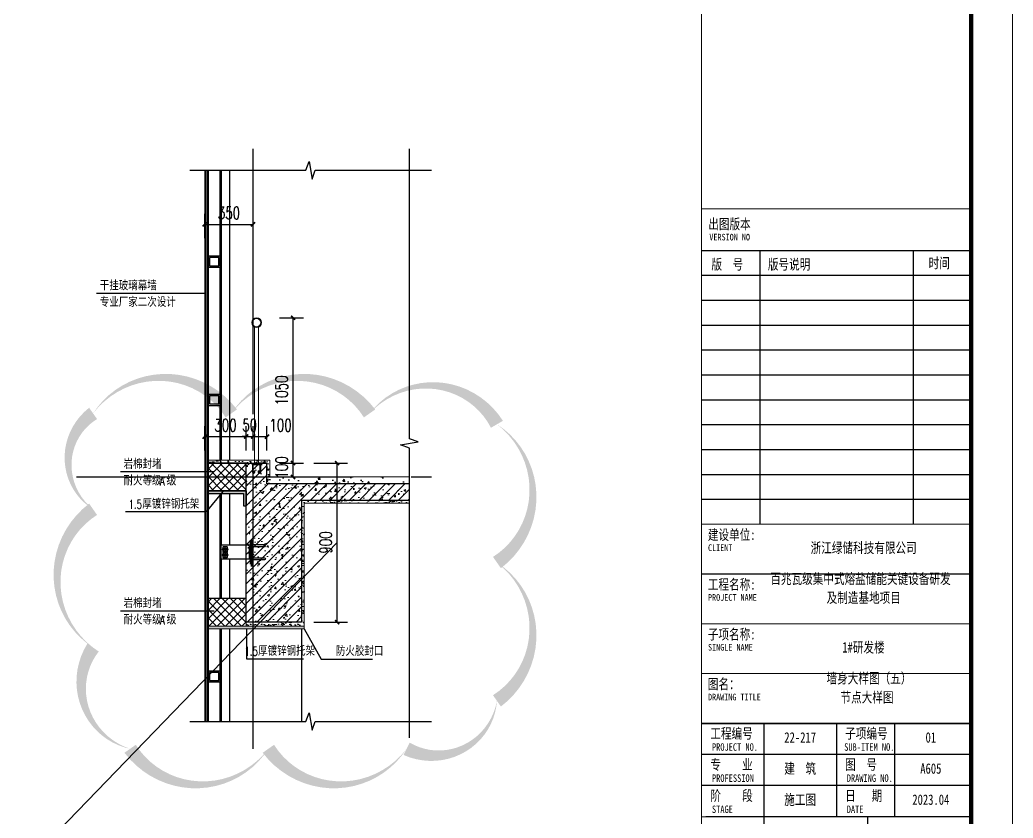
# Model space of a CAD drawing. Extents: x 1738711 to 2346805, y 1189731 to 2516152.
# Drawn here: x 2003714 to 2010899, y 1220740 to 1226512 of the extents above; entities that cross this region are included whole.
import ezdxf
from ezdxf.enums import TextEntityAlignment as Align

# ---------------------------------------------------------------- set-up
doc = ezdxf.new("R2010")
doc.units = 0
doc.header["$LTSCALE"] = 1000
doc.header["$MEASUREMENT"] = 0
doc.linetypes.add('DOTE', pattern=[2.42, 2, -0.2, 0.02, -0.2])
for name, color, linetype in [('DIM_LEAD', 3, 'Continuous'), ('DIM_SYMB', 3, 'Continuous'), ('DOTE', 1, 'Continuous'), ('IRON1', 8, 'Continuous'), ('PUB_DIM', 3, 'Continuous'), ('PUB_HATCH', 8, 'Continuous'), ('PUB_TEXT', 7, 'Continuous'), ('TK', 4, 'Continuous'), ('WALL', 40, 'Continuous'), ('WINDOW', 144, 'Continuous'), ('修改位置', 6, 'Continuous'), ('看线', 8, 'Continuous'), ('粉刷层', 6, 'Continuous'), ('面层', 6, 'Continuous')]:
    doc.layers.add(name, color=color, linetype=linetype)
for name, color, linetype, lineweight in [('填充', 252, 'Continuous', 5), ('完成面', 105, 'Continuous', 18), ('栏杆', 6, 'Continuous', 15)]:
    doc.layers.add(name, color=color, linetype=linetype, lineweight=lineweight)
doc.styles.add('_TCH_DIM', font='SIMPLEX', dxfattribs={"bigfont": 'GBCBIG'})
doc.styles.add('_TCH_DIM_T3', font='SIMPLEX', dxfattribs={"width": 0.705882, "bigfont": 'GBCBIG'})
doc.styles.add('宋体', font='SIMSUN.TTF', dxfattribs={"width": 0.75})
doc.dimstyles.new('_TCH_ARCH&&30', dxfattribs={"dimtxt": 89.25, "dimasz": 30, "dimexe": 75, "dimexo": 90, "dimgap": 37.875, "dimtad": 1, "dimdec": 0, "dimzin": 0, "dimdsep": 46, "dimtxsty": '_TCH_DIM_T3', "dimblk": 'ARCHTICK', "dimcen": 0.09, "dimclrt": 7, "dimazin": 2, "dimtfac": 1, "dimtdec": 0, "dimtix": 1, "dimtmove": 2, "dimatfit": 3, "dimfxl": 20, "dimtolj": 1, "dimtzin": 0, "dimarcsym": 0})
pattern_1 = [(45, (-1997794.93, 1378095.576), (-30.0000305, 30.0000305), []), (135, (-1997794.93, 1378095.576), (-30.0000305, -30.0000305), [])]

# ---------------------------------------------------------------- blocks, each defined once
blk = doc.blocks.new('ewrtwrt3454356')
at = {"layer": '栏杆'}
for p, q in [((0, 0), (80, 0)), ((0, 0), (0, -6)), ((80, 0), (80, -6)), ((80, -6), (0, -6)), ((10, -6), (10, -67)), ((70, -12), (10, -12)), ((16, -12), (16, -67)), ((22, -57), (28, -57)), ((22, -57), (22, -67)), ((28, -57), (28, -67)), ((52, -57), (52, -67)), ((58, -57), (52, -57)), ((58, -57), (58, -67)), ((64, -12), (64, -67)), ((70, -6), (70, -67))]:
    blk.add_line(p, q, dxfattribs=at)
for centre, radius in [((19, -67), 9), ((19, -67), 3), ((61, -67), 9), ((61, -67), 3)]:
    blk.add_arc(centre, radius, 180, 0, dxfattribs=at)
blk = doc.blocks.new('herahgrehre')
at = {"layer": '栏杆'}
for points in [[(-406165.8, -431397.5), (-406165.8, -432380.8)], [(-406135.8, -431397.5), (-406135.8, -432380.8)]]:
    blk.add_lwpolyline(points, dxfattribs=at)
for radius in [35, 30]:
    blk.add_circle((-406150.8, -431365.8), radius, dxfattribs=at)
at = {"layer": '粉刷层', "linetype": 'ByBlock'}
blk.add_blockref('ewrtwrt3454356', (-406190.8, -432380.8), dxfattribs=at)
blk = doc.blocks.new('asdfqwerqwe423545bn')
at = {"layer": 'IRON1'}
for p, q in [((18.8, 0), (-18.8, 0)), ((0, 18.8), (0, -18.8)), ((18.8, -40), (-18.8, -40)), ((0, -21.2), (0, -58.8))]:
    blk.add_line(p, q, dxfattribs=at)
for points in [[(16, -16), (16, 16), (-16, 16), (-16, -16)], [(-4.4, -7.6), (-8.8, 0), (-4.4, 7.6), (4.4, 7.6), (8.8, 0), (4.4, -7.6)], [(-4.4, -47.6), (-8.8, -40), (-4.4, -32.4), (4.4, -32.4), (8.8, -40), (4.4, -47.6)]]:
    blk.add_lwpolyline(points, close=True, dxfattribs=at)
blk.add_lwpolyline([(13.7, -56), (16, -56), (16, -24), (-16, -24), (-16, -56), (16, -56)], dxfattribs=at)
for centre, radius in [((0, 0), 9.46), ((0, 0), 7.2), ((0, -40), 9.46), ((0, -40), 7.2)]:
    blk.add_circle(centre, radius, dxfattribs=at)
for centre, radius, start, end in [((-16, 0), 5.2, 90, 270), ((-12.8, 16), 3.2, 0, 180), ((-8.5, 16), 3.2, 0, 131.76122), ((-4.3, 16), 3.2, 0, 131.76122), ((0, 16), 3.2, 0, 131.76122), ((4.3, 16), 3.2, 0, 131.76122), ((8.5, 16), 3.2, 0, 131.76122), ((12.8, 16), 3.2, 0, 131.76122), ((16, 0), 5.2, 270, 90), ((-16, -40), 5.2, 90, 270), ((-12.8, -16), 3.2, 180, 0), ((-12.8, -24), 3.2, 0, 180), ((-12.8, -56), 3.2, 180, 0), ((-8.5, -16), 3.2, 228.23878, 0), ((-8.5, -24), 3.2, 0, 131.76122), ((-8.5, -56), 3.2, 228.23878, 0), ((-4.3, -16), 3.2, 228.23878, 0), ((-4.3, -24), 3.2, 0, 131.76122), ((-4.3, -56), 3.2, 228.23878, 0), ((0, -16), 3.2, 228.23878, 0), ((0, -24), 3.2, 0, 131.76122), ((0, -56), 3.2, 228.23878, 0), ((4.3, -16), 3.2, 228.23878, 0), ((4.3, -24), 3.2, 0, 131.76122), ((4.3, -56), 3.2, 228.23878, 0), ((8.5, -16), 3.2, 228.23878, 0), ((8.5, -24), 3.2, 0, 131.76122), ((8.5, -56), 3.2, 228.23878, 0), ((12.8, -16), 3.2, 228.23878, 0), ((12.8, -24), 3.2, 0, 131.76122), ((12.8, -56), 3.2, 228.23878, 0), ((16, -40), 5.2, 270, 90)]:
    blk.add_arc(centre, radius, start, end, dxfattribs=at)
blk = doc.blocks.new('cvbcbewt35345fsdgsdfghj')
at = {"layer": 'IRON1'}
blk.add_line((-11.2, -29), (-11.2, 29), dxfattribs=at)
blk.add_lwpolyline([(0, 60), (0, -60), (-6.4, -60), (-6.4, 60)], close=True, dxfattribs=at)
blk.add_lwpolyline([(0, 60), (0, -60), (-6.4, -60), (-6.4, 60)], close=True, dxfattribs=at)
for points in [[(-6.4, 28.2), (65.4, 28.2, 1), (65.4, 37.8), (-6.4, 37.8)], [(-6.4, -28.2), (65.4, -28.2, -1), (65.4, -37.8), (-6.4, -37.8)]]:
    blk.add_lwpolyline(points, format="xyb", dxfattribs=at)
for centre, radius, start, end in [((-6.4, 26.8), 3.6, 138.2388, 270), ((-6.4, 22), 3.6, 138.2388, 270), ((-6.4, 17.2), 3.6, 138.2388, 270), ((-6.4, 12.4), 3.6, 138.2388, 270), ((-6.4, 7.6), 3.6, 138.2388, 270), ((-6.4, 2.8), 3.6, 138.2388, 270), ((-6.4, -2), 3.6, 138.2388, 270), ((-2.7, -22.4), 7.36, 150.3198, 239.7492), ((-6.4, -6.8), 3.6, 138.2388, 270), ((-6.4, -11.6), 3.6, 138.2388, 270), ((-6.4, -16.4), 3.6, 138.2388, 270), ((-6.4, -26), 3.6, 138.2388, 270)]:
    blk.add_arc(centre, radius, start, end, dxfattribs=at)
blk = doc.blocks.new('hjashrtahreahe')
at = {"color": 1}
blk.add_line((76600, 11800), (83100, 11800), dxfattribs=at)
at = {"layer": 'TK', "color": 7}
for p, q in [((78001, 23200), (78001, 16600)), ((81701, 23200), (81701, 16600)), ((78100, 11800), (78100, 9550)), ((79850, 11800), (79850, 9550)), ((81250, 11800), (81250, 9550)), ((83100, 11050), (76600, 11050)), ((83100, 10300), (76600, 10300)), ((83100, 9550), (76700, 9550)), ((78100, 9550), (78100, 3550)), ((80600, 9550), (80600, 3550))]:
    blk.add_line(p, q, dxfattribs=at)
at = {"layer": 'TK', "color": 7, "const_width": 25}
for points in [[(0, 59400), (84100, 59400), (84100, 0), (0, 0)], [(76600, 24200), (83100, 24200), (83100, 16600), (76600, 16600)], [(76600, 16600), (83100, 16600), (83100, 11800), (76600, 11800)], [(76600, 11800), (83100, 11800), (83100, 9550), (76600, 9550)]]:
    blk.add_lwpolyline(points, close=True, dxfattribs=at)
at = {"layer": 'TK', "color": 3, "const_width": 100}
blk.add_lwpolyline([(2500, 1000), (2500, 58400), (83100, 58400), (83100, 1000)], close=True, dxfattribs=at)
at = {"layer": 'TK', "color": 7, "const_width": 25}
for points in [[(76600, 58400), (76600, 1000)], [(76600, 16600), (83100, 16600)], [(76600, 15400), (83100, 15400)], [(76600, 14200), (83100, 14200)], [(76600, 13000), (83100, 13000)], [(76600, 11800), (83100, 11800)], [(76600, 11800), (83100, 11800)], [(76600, 3550), (76600, 9550), (83100, 9550), (83100, 3550)]]:
    blk.add_lwpolyline(points, dxfattribs=at)
at = {"layer": 'TK', "color": 7}
for points in [[(76600, 23200), (83100, 23200)], [(76600, 22600), (83100, 22600)], [(76600, 22000), (83100, 22000)], [(76600, 21400), (83100, 21400)], [(76600, 20800), (83100, 20800)], [(76600, 20200), (83100, 20200)], [(76600, 19600), (83100, 19600)], [(76600, 19000), (83100, 19000)], [(76600, 18400), (83100, 18400)], [(76600, 17800), (83100, 17800)], [(76600, 17200), (83100, 17200)]]:
    blk.add_lwpolyline(points, dxfattribs=at)
at = {"layer": 'TK', "color": 7, "style": '宋体', "width": 0.75}
for s, height, p in [('出图版本', 250, (76761, 23712)), ('VERSION NO', 160, (76788, 23439)), ('版  号', 250, (76837, 22739)), ('版号说明', 250, (78198, 22739)), ('时间', 250, (82075, 22769)), ('建设单位:', 250, (76751, 16222)), ('CLIENT', 160, (76755, 15954)), ('工程名称:', 250, (76751, 15022)), ('PROJECT NAME', 160, (76755, 14754)), ('子项名称:', 250, (76751, 13822)), ('SINGLE NAME', 160, (76755, 13554)), ('图名：', 250, (76751, 12622)), ('DRAWING TITLE', 160, (76755, 12354)), ('工程编号', 250, (76812, 11432)), ('子项编号', 250, (80062, 11432)), ('PROJECT NO.', 180, (76850, 11139)), (' SUB-ITEM NO. ', 180, (79937, 11139)), ('专    业', 250, (76812, 10682)), ('图  号', 250, (80062, 10682)), ('PROFESSION', 180, (76850, 10389)), ('DRAWING NO.', 180, (80100, 10389)), ('阶    段', 250, (76812, 9932)), ('日   期', 250, (80062, 9932)), ('STAGE', 180, (76850, 9639)), ('DATE', 180, (80100, 9639))]:
    blk.add_text(s, height=height, dxfattribs=at).set_placement(p)
at = {"layer": 'TK', "style": '宋体', "width": 0.75}
for tag, height, p in [('项目负责人', 350, (6003, 57089)), ('专业负责人', 350, (6003, 56224)), ('设计人', 350, (6003, 55419)), ('版号1', 250, (77304, 22193)), ('时间1', 250, (82405, 22193)), ('版号2', 250, (77304, 21593)), ('时间2', 250, (82405, 21593)), ('版号3', 250, (77304, 20993)), ('时间3', 250, (82405, 20993)), ('建筑会签', 0.0001, (78978, 2403)), ('电气会签', 0.0001, (82128, 2403)), ('结构会签', 0.0001, (78978, 1803)), ('暖通会签', 0.0001, (82128, 1803)), ('给排水会签', 0.0001, (78978, 1250)), ('智能化会签', 0.0001, (82128, 1250))]:
    blk.add_attdef(tag, text='', height=height, dxfattribs=at).set_placement(p, align=Align.CENTER)
for tag, p in [('合作设计单位', (80816, 48986)), ('版号说明1', (79854, 22318)), ('版号说明2', (79854, 21718)), ('版号说明3', (79854, 21118)), ('浙江绿储科技有限公司', (80545, 16036)), ('百兆瓦级集中式熔盐储能关键', (80545, 14953)), ('设备研发及制造基地项目', (80545, 14603)), ('1#研发楼', (80545, 13636)), ('图名', (80545, 12436)), ('工程编号', (78978, 11461)), ('子项编号', (82128, 11461)), ('建筑', (78978, 10711)), ('图号', (82128, 10711)), ('施工图', (78978, 9961)), ('2023.03', (82128, 9961)), ('审定', (79353, 8461)), ('审核', (79353, 7711)), ('工程负责', (79353, 6961)), ('专业负责', (79353, 6211)), ('设计', (79353, 5461)), ('制图', (79353, 4711)), ('校对', (79353, 3961))]:
    blk.add_attdef(tag, text='', height=250, dxfattribs=at).set_placement(p, align=Align.MIDDLE_CENTER)
blk = doc.blocks.new('_ArchTick')
at = {"color": 0, "linetype": 'ByBlock', "const_width": 0.4}
blk.add_lwpolyline([(-0.5, -0.5), (0.5, 0.5)], dxfattribs=at)
blk = doc.blocks.new('*D182')
at = {"layer": 'Defpoints', "color": 0, "transparency": 16777216}
for p in [(2005751.6, 1223307.3), (2006009.3, 1223307.3), (2005751.6, 1222157.3)]:
    blk.add_point(p, dxfattribs=at)
at = {"layer": 'PUB_DIM', "color": 0, "lineweight": -2, "transparency": 16777216}
for p, q in [((2005841.6, 1223307.3), (2006084.3, 1223307.3)), ((2006009.3, 1222157.3), (2006009.3, 1223307.3)), ((2005841.6, 1222157.3), (2006084.3, 1222157.3))]:
    blk.add_line(p, q, dxfattribs=at)
at = {"layer": 'PUB_DIM', "color": 0, "lineweight": -2, "transparency": 16777216, "xscale": 30, "yscale": 30, "zscale": 30}
for p, rotation in [((2006009.3, 1223307.3), 90), ((2006009.3, 1222157.3), 270)]:
    blk.add_blockref('_ArchTick', p, dxfattribs=dict(at, rotation=rotation))
at = {"layer": 'PUB_DIM', "color": 7, "transparency": 16777216, "insert": (2005926.8, 1222732.3), "char_height": 89.25, "attachment_point": 5, "rotation": 90, "style": '_TCH_DIM_T3'}
blk.add_mtext('\\A1;900', dxfattribs=at)
blk = doc.blocks.new('*D293')
at = {"layer": 'Defpoints', "color": 0, "transparency": 16777216}
for p in [(2005501.6, 1223498.5), (2005401.6, 1223307.3), (2005501.6, 1223307.3)]:
    blk.add_point(p, dxfattribs=at)
at = {"layer": 'PUB_DIM', "color": 0, "lineweight": -2, "transparency": 16777216}
for p, q in [((2005401.6, 1223397.3), (2005401.6, 1223573.5)), ((2005501.6, 1223397.3), (2005501.6, 1223573.5)), ((2005401.6, 1223498.5), (2005501.6, 1223498.5))]:
    blk.add_line(p, q, dxfattribs=at)
at = {"layer": 'PUB_DIM', "color": 0, "lineweight": -2, "transparency": 16777216, "xscale": 30, "yscale": 30, "zscale": 30, "rotation": 180}
blk.add_blockref('_ArchTick', (2005401.6, 1223498.5), dxfattribs=at)
at = {"layer": 'PUB_DIM', "color": 0, "lineweight": -2, "transparency": 16777216, "xscale": 30, "yscale": 30, "zscale": 30}
blk.add_blockref('_ArchTick', (2005501.6, 1223498.5), dxfattribs=at)
at = {"layer": 'PUB_DIM', "color": 7, "transparency": 16777216, "insert": (2005599.8, 1223581), "char_height": 89.25, "attachment_point": 5, "style": '_TCH_DIM_T3'}
blk.add_mtext('\\A1;100', dxfattribs=at)
blk = doc.blocks.new('*D294')
at = {"layer": 'Defpoints', "color": 0, "transparency": 16777216}
for p in [(2005401.6, 1223498.5), (2005351.6, 1223307.3), (2005401.6, 1223307.3)]:
    blk.add_point(p, dxfattribs=at)
at = {"layer": 'PUB_DIM', "color": 0, "lineweight": -2, "transparency": 16777216}
for p, q in [((2005351.6, 1223397.3), (2005351.6, 1223573.5)), ((2005401.6, 1223397.3), (2005401.6, 1223573.5)), ((2005351.6, 1223498.5), (2005321.6, 1223498.5)), ((2005351.6, 1223498.5), (2005401.6, 1223498.5)), ((2005401.6, 1223498.5), (2005431.6, 1223498.5))]:
    blk.add_line(p, q, dxfattribs=at)
at = {"layer": 'PUB_DIM', "color": 0, "lineweight": -2, "transparency": 16777216, "xscale": 30, "yscale": 30, "zscale": 30}
blk.add_blockref('_ArchTick', (2005351.6, 1223498.5), dxfattribs=at)
at = {"layer": 'PUB_DIM', "color": 0, "lineweight": -2, "transparency": 16777216, "xscale": 30, "yscale": 30, "zscale": 30, "rotation": 180}
blk.add_blockref('_ArchTick', (2005401.6, 1223498.5), dxfattribs=at)
at = {"layer": 'PUB_DIM', "color": 7, "transparency": 16777216, "insert": (2005376.6, 1223581), "char_height": 89.25, "attachment_point": 5, "style": '_TCH_DIM_T3'}
blk.add_mtext('\\A1;50', dxfattribs=at)
blk = doc.blocks.new('*D295')
at = {"layer": 'Defpoints', "color": 0, "transparency": 16777216}
for p in [(2005351.6, 1223498.5), (2005051.6, 1223307.3), (2005351.6, 1223307.3)]:
    blk.add_point(p, dxfattribs=at)
at = {"layer": 'PUB_DIM', "color": 0, "lineweight": -2, "transparency": 16777216}
for p, q in [((2005051.6, 1223397.3), (2005051.6, 1223573.5)), ((2005351.6, 1223397.3), (2005351.6, 1223573.5)), ((2005051.6, 1223498.5), (2005351.6, 1223498.5))]:
    blk.add_line(p, q, dxfattribs=at)
at = {"layer": 'PUB_DIM', "color": 0, "lineweight": -2, "transparency": 16777216, "xscale": 30, "yscale": 30, "zscale": 30, "rotation": 180}
blk.add_blockref('_ArchTick', (2005051.6, 1223498.5), dxfattribs=at)
at = {"layer": 'PUB_DIM', "color": 0, "lineweight": -2, "transparency": 16777216, "xscale": 30, "yscale": 30, "zscale": 30}
blk.add_blockref('_ArchTick', (2005351.6, 1223498.5), dxfattribs=at)
at = {"layer": 'PUB_DIM', "color": 7, "transparency": 16777216, "insert": (2005201.6, 1223581), "char_height": 89.25, "attachment_point": 5, "style": '_TCH_DIM_T3'}
blk.add_mtext('\\A1;300', dxfattribs=at)
blk = doc.blocks.new('*D296')
at = {"layer": 'Defpoints', "color": 0, "transparency": 16777216}
for p in [(2005401.6, 1225033.2), (2005051.6, 1224844.1), (2005401.6, 1224844.1)]:
    blk.add_point(p, dxfattribs=at)
at = {"layer": 'PUB_DIM', "color": 0, "lineweight": -2, "transparency": 16777216}
for p, q in [((2005051.6, 1224934.1), (2005051.6, 1225108.2)), ((2005401.6, 1224934.1), (2005401.6, 1225108.2)), ((2005051.6, 1225033.2), (2005401.6, 1225033.2))]:
    blk.add_line(p, q, dxfattribs=at)
at = {"layer": 'PUB_DIM', "color": 0, "lineweight": -2, "transparency": 16777216, "xscale": 30, "yscale": 30, "zscale": 30, "rotation": 180}
blk.add_blockref('_ArchTick', (2005051.6, 1225033.2), dxfattribs=at)
at = {"layer": 'PUB_DIM', "color": 0, "lineweight": -2, "transparency": 16777216, "xscale": 30, "yscale": 30, "zscale": 30}
blk.add_blockref('_ArchTick', (2005401.6, 1225033.2), dxfattribs=at)
at = {"layer": 'PUB_DIM', "color": 7, "transparency": 16777216, "insert": (2005226.6, 1225115.7), "char_height": 89.25, "attachment_point": 5, "style": '_TCH_DIM_T3'}
blk.add_mtext('\\A1;350', dxfattribs=at)
blk = doc.blocks.new('*D297')
at = {"layer": 'Defpoints', "color": 0, "transparency": 16777216}
for p in [(2005501.6, 1223307.3), (2005690.2, 1223307.3), (2005501.6, 1223207.3)]:
    blk.add_point(p, dxfattribs=at)
at = {"layer": 'PUB_DIM', "color": 0, "lineweight": -2, "transparency": 16777216}
for p, q in [((2005591.6, 1223307.3), (2005765.2, 1223307.3)), ((2005690.2, 1223207.3), (2005690.2, 1223307.3)), ((2005591.6, 1223207.3), (2005765.2, 1223207.3))]:
    blk.add_line(p, q, dxfattribs=at)
at = {"layer": 'PUB_DIM', "color": 0, "lineweight": -2, "transparency": 16777216, "xscale": 30, "yscale": 30, "zscale": 30}
for p, rotation in [((2005690.2, 1223307.3), 90), ((2005690.2, 1223207.3), 270)]:
    blk.add_blockref('_ArchTick', p, dxfattribs=dict(at, rotation=rotation))
at = {"layer": 'PUB_DIM', "color": 7, "transparency": 16777216, "insert": (2005607.7, 1223275.4), "char_height": 89.25, "attachment_point": 5, "rotation": 90, "style": '_TCH_DIM_T3'}
blk.add_mtext('\\A1;100', dxfattribs=at)
blk = doc.blocks.new('*D298')
at = {"layer": 'Defpoints', "color": 0, "transparency": 16777216}
for p in [(2005501.6, 1224357.3), (2005690.2, 1224357.3), (2005501.6, 1223307.3)]:
    blk.add_point(p, dxfattribs=at)
at = {"layer": 'PUB_DIM', "color": 0, "lineweight": -2, "transparency": 16777216}
for p, q in [((2005591.6, 1224357.3), (2005765.2, 1224357.3)), ((2005690.2, 1223307.3), (2005690.2, 1224357.3)), ((2005591.6, 1223307.3), (2005765.2, 1223307.3))]:
    blk.add_line(p, q, dxfattribs=at)
at = {"layer": 'PUB_DIM', "color": 0, "lineweight": -2, "transparency": 16777216, "xscale": 30, "yscale": 30, "zscale": 30}
for p, rotation in [((2005690.2, 1224357.3), 90), ((2005690.2, 1223307.3), 270)]:
    blk.add_blockref('_ArchTick', p, dxfattribs=dict(at, rotation=rotation))
at = {"layer": 'PUB_DIM', "color": 7, "transparency": 16777216, "insert": (2005607.7, 1223832.3), "char_height": 89.25, "attachment_point": 5, "rotation": 90, "style": '_TCH_DIM_T3'}
blk.add_mtext('\\A1;1050', dxfattribs=at)

msp = doc.modelspace()

# ---------------------------------------------------------------- hatches: boundary and pattern name
at = {"layer": 'PUB_HATCH'}
h = msp.add_hatch(dxfattribs=at)
h.set_pattern_fill('混凝土', color=256, scale=25)
h.set_pattern_definition([(50, (-1997824.93, 1378095.58), (179.3150457, -15.688034), [18.75, -206.25]), (355, (-1997824.93, 1378095.58), (-34.687833, 188.0480334), [15, -165]), (100.4514, (-1997809.99, 1378094.27), (144.6273454, 172.3598855), [15.9350475, -175.285528]), (46.1842, (-1997824.93, 1378145.58), (266.810262, -41.379754), [28.125, -309.375]), (96.6356, (-1997802.7, 1378142.13), (233.665676, 243.529468), [23.902572, -262.92825]), (351.1842, (-1997824.93, 1378145.58), (233.665486, 243.52965), [22.5, -247.5]), (21, (-1997799.93, 1378133.08), (149.226763, -100.6547227), [18.75, -206.25]), (326, (-1997799.93, 1378133.08), (60.828833, 181.287511), [15, -165]), (71.4514, (-1997787.5, 1378124.69), (210.055657, 80.632624), [15.9350475, -175.285528]), (37.5, (-1997824.93, 1378095.576), (3.0399638, 83.2234635), [0, -163, 0, -167.5, 0, -165.625]), (7.5, (-1997824.93, 1378095.58), (65.7673844, 98.602928), [0, -95.5, 0, -159.25, 0, -63.125]), (327.5, (-1997880.68, 1378095.576), (133.455609, -5.6387179), [0, -62.5, 0, -195, 0, -258.75]), (317.5, (-1997905.68, 1378095.58), (145.7965423, 25.0262456), [0, -81.25, 0, -129.5, 0, -183.75])])
h.paths.add_polyline_path([(2005501.6, 1223207.3), (2006531.9, 1223207.3), (2006531.9, 1223157.3), (2005501.6, 1223157.3)])
h = msp.add_hatch(color=256, dxfattribs=at)
h.dxf.hatch_style = 1
h.paths.add_polyline_path([(2005075.6, 1223107.3), (2005075.6, 1223087.4), (2005331.6, 1223087.4), (2005331.6, 1222997.4), (2005351.6, 1222997.4), (2005351.6, 1223107.4)])
h = msp.add_hatch(color=256, dxfattribs=at)
h.dxf.hatch_style = 1
h.paths.add_polyline_path([(2005075.6, 1222127.4), (2005075.6, 1222107.3), (2005771.6, 1222107.3), (2005771.6, 1222127.4)])
at = {"layer": '填充'}
h = msp.add_hatch(dxfattribs=at)
h.set_pattern_fill('砂灰土', color=256, scale=10, style=0)
h.set_pattern_definition([(37.5, (-1997824.932, 1378095.576), (-1.25986716, 38.53647538), [0, -30.4, 0, -34, 0, -32.5]), (7.5, (-1997824.93, 1378095.576), (35.3955341, 56.4429213), [0, -16.4, 0, -27.4, 0, -10.5]), (327.5, (-1997849.532, 1378095.576), (62.28283724, 0.11318107), [0, -10, 0, -36, 0, -47]), (317.5, (-1997849.53, 1378095.576), (60.1225321, 17.5535113), [0, -5, 0, -23.6, 0, -27])])
h.paths.add_polyline_path([(2005521.6, 1223207.3), (2005521.6, 1223327.3), (2005075.6, 1223327.3), (2005075.6, 1223307.4), (2005501.6, 1223307.4), (2005501.6, 1223207.3)])
h = msp.add_hatch(dxfattribs=at)
h.set_pattern_fill('多孔材料', color=256, scale=15, style=0)
h.set_pattern_definition(pattern_1)
h.paths.add_polyline_path([(2005075.6, 1223207.3), (2005075.6, 1223107.4), (2005351.6, 1223107.4), (2005351.6, 1223207.3)])
h.paths.add_polyline_path([(2005351.6, 1223207.3), (2005351.6, 1223304.4), (2005075.6, 1223304.4), (2005075.6, 1223207.3)])
h = msp.add_hatch(dxfattribs=at)
h.set_pattern_fill('钢筋混凝土', color=256, scale=20, style=0)
h.set_pattern_definition([(45, (-2425607.725, 1801749.643), (-35.35533906, 35.35533906), []), (50, (-2425607.73, 1801749.64), (143.4520365, -12.550427), [15, -165]), (355, (-2425607.73, 1801749.64), (-27.7502667, 150.4384267), [12, -132]), (100.4514, (-2425595.77, 1801748.6), (115.7018763, 137.8879084), [12.748038, -140.2284224]), (46.1842, (-2425607.73, 1801789.64), (213.44821, -33.103803), [22.5, -247.5]), (96.6356, (-2425589.94, 1801786.88), (186.932541, 194.823574), [19.122058, -210.3426]), (351.1842, (-2425607.73, 1801789.64), (186.932389, 194.82372), [18, -198]), (21, (-2425587.73, 1801779.64), (119.3814104, -80.523778), [15, -165]), (326, (-2425587.73, 1801779.64), (48.6630664, 145.030009), [12, -132]), (71.4514, (-2425577.78, 1801772.93), (168.0445257, 64.5060993), [12.748038, -140.2284224]), (37.5, (-2425607.725, 1801749.643), (2.43197106, 66.57877077), [0, -130.4, 0, -134, 0, -132.5]), (7.5, (-2425607.725, 1801749.64), (52.6139075, 78.8823424), [0, -76.4, 0, -127.4, 0, -50.5]), (327.5, (-2425652.325, 1801749.643), (106.76448723, -4.51097435), [0, -50, 0, -156, 0, -207]), (317.5, (-2425672.33, 1801749.64), (116.6372339, 20.0209965), [0, -65, 0, -103.6, 0, -147])])
h.paths.add_polyline_path([(2005751.6, 1223037.3), (2006531.9, 1223037.3), (2006531.9, 1223157.3), (2005401.6, 1223157.3), (2005401.6, 1222157.3), (2005751.6, 1222157.3)])
h.paths.add_polyline_path([(2005401.6, 1223157.3), (2005351.6, 1223157.3), (2005351.6, 1222157.3), (2005401.6, 1222157.3)])
h.paths.add_polyline_path([(2005501.6, 1223157.3), (2005351.6, 1223157.3), (2005351.6, 1223307.4), (2005501.6, 1223307.4)])
h = msp.add_hatch(dxfattribs=at)
h.set_pattern_fill('砂灰土', color=256, scale=10, style=0)
h.set_pattern_definition([(37.5, (2005568.42, 1222140.513), (-1.2599, 38.5365), [0, -30.4, 0, -34, 0, -32.5]), (7.5, (2005568.42, 1222140.513), (35.3955, 56.443), [0, -16.4, 0, -27.4, 0, -10.5]), (327.5, (2005543.82, 1222140.513), (62.2828, 0.1132), [0, -10, 0, -36, 0, -47]), (317.5, (2005543.82, 1222140.513), (60.1225, 17.5535), [0, -5, 0, -23.6, 0, -27])])
h.paths.add_polyline_path([(2005771.6, 1222157.3), (2005751.6, 1222157.3), (2005401.6, 1222157.3), (2005401.6, 1222127.4), (2005771.6, 1222127.4)])
h.paths.add_polyline_path([(2005401.6, 1222157.3), (2005351.6, 1222157.3), (2005351.6, 1222127.4), (2005401.6, 1222127.4)])
h.paths.add_polyline_path([(2005751.6, 1222157.3), (2005771.6, 1222157.3), (2005771.6, 1223017.3), (2006531.9, 1223017.3), (2006531.9, 1223037.3), (2005751.6, 1223037.3)])
h = msp.add_hatch(dxfattribs=at)
h.set_pattern_fill('多孔材料', color=256, scale=15, style=0)
h.set_pattern_definition(pattern_1)
h.paths.add_polyline_path([(2005075.6, 1222327.4), (2005075.6, 1222127.4), (2005351.6, 1222127.4), (2005351.6, 1222157.3), (2005351.6, 1222327.4)])

# ---------------------------------------------------------------- linework, layer by layer
at = {"layer": 'DIM_LEAD'}
for p, q in [((2004835.6, 1224533.9), (2004269.9, 1224533.9)), ((2005057.6, 1224533.9), (2004835.6, 1224533.9)), ((2004810.5, 1223242.6), (2004441.7, 1223242.6)), ((2005121, 1223242.6), (2004810.5, 1223242.6)), ((2005182.1, 1223100.8), (2005063.1, 1222954.4)), ((2005063.1, 1222954.4), (2004478.9, 1222954.4)), ((2004810.5, 1222237.3), (2004442.2, 1222237.3)), ((2005121, 1222237.3), (2004810.5, 1222237.3)), ((2005354.1, 1222107.3), (2005354.1, 1221891.3)), ((2005771.6, 1222107.3), (2005895, 1221890.2)), ((2005354.1, 1221891.3), (2005766.6, 1221891.3)), ((2005895, 1221890.2), (2006266.2, 1221890.2))]:
    msp.add_line(p, q, dxfattribs=at)
at = {"layer": 'DIM_SYMB'}
for points in [[(2006531.9, 1221319.7), (2006531.9, 1223415.9), (2006468.9, 1223438.8), (2006594.9, 1223461), (2006531.9, 1223483.4), (2006531.9, 1225579.6)], [(2004943.3, 1225424.1), (2005783.4, 1225424.1), (2005806.4, 1225487.1), (2005828.6, 1225361.1), (2005850.9, 1225424.1), (2006691.1, 1225424.1)], [(2004943.3, 1221438), (2005783.4, 1221438), (2005806.4, 1221501), (2005828.6, 1221375), (2005850.9, 1221438), (2006691.1, 1221438)]]:
    msp.add_lwpolyline(points, dxfattribs=at)
at = {"layer": 'DOTE', "linetype": 'DOTE'}
for p, q in [((2005401.6, 1221239.6), (2005401.6, 1225578.8)), ((2004125.1, 1223207.3), (2006691.1, 1223207.3))]:
    msp.add_line(p, q, dxfattribs=at)
at = {"layer": 'IRON1'}
for p, q in [((2005381.6, 1222712.3), (2005163.6, 1222712.3)), ((2005163.6, 1222712.3), (2005163.6, 1222612.3)), ((2005381.6, 1222612.3), (2005163.6, 1222612.3))]:
    msp.add_line(p, q, dxfattribs=at)
for points in [[(2005163.6, 1223327.3), (2005163.6, 1225424.1)], [(2005171.6, 1223327.3), (2005171.6, 1225424.1)], [(2005171.6, 1225424.1), (2005171.6, 1223327.3)], [(2005231.6, 1225424.1), (2005231.6, 1223327.3)], [(2005163.6, 1222327.4), (2005163.6, 1223087.4)], [(2005171.6, 1222327.4), (2005171.6, 1223087.4)], [(2005171.6, 1223087.4), (2005171.6, 1222712.3)], [(2005231.6, 1223087.4), (2005231.6, 1222712.3)], [(2005171.6, 1222612.3), (2005171.6, 1222327.4)], [(2005231.6, 1222612.3), (2005231.6, 1222327.4)], [(2005163.6, 1221438), (2005163.6, 1222107.3)], [(2005171.6, 1221438), (2005171.6, 1222107.3)], [(2005171.6, 1222107.3), (2005171.6, 1221438)], [(2005231.6, 1222107.3), (2005231.6, 1221438)]]:
    msp.add_lwpolyline(points, dxfattribs=at)
at = {"layer": 'PUB_HATCH'}
msp.add_lwpolyline([(2005075.6, 1223107.4), (2005351.6, 1223107.4), (2005351.6, 1222997.4)], dxfattribs=at)
at = {"layer": 'WALL', "lineweight": -3}
for p, q in [((2005351.6, 1222157.3), (2005351.6, 1223307.3)), ((2005351.6, 1223307.3), (2005501.6, 1223307.3)), ((2005501.6, 1223157.3), (2005501.6, 1223307.3)), ((2006531.9, 1223157.3), (2005501.6, 1223157.3)), ((2006531.9, 1223037.3), (2005751.6, 1223037.3)), ((2005751.6, 1223037.3), (2005751.6, 1222157.3)), ((2005751.6, 1222157.3), (2005351.6, 1222157.3))]:
    msp.add_line(p, q, dxfattribs=at)
at = {"layer": 'WINDOW', "color": 144}
for p, q in [((2005051.6, 1225424.1), (2005051.6, 1221438)), ((2005057.6, 1225424.1), (2005057.6, 1221438)), ((2005069.6, 1225424.1), (2005069.6, 1221438)), ((2005075.6, 1225424.1), (2005075.6, 1221438))]:
    msp.add_line(p, q, dxfattribs=at)
at = {"layer": '修改位置', "ltscale": 0.5}
msp.add_line((1979478.4, 1195297.4), (2006009.3, 1222732.3), dxfattribs=at)
msp.add_lwpolyline([(2004244, 1223666, 0, 100, -0.520567), (2005244, 1223666, 0, 100, -0.520567), (2006244, 1223666, 0, 100, -0.520567), (2007165.5, 1223587.5, 0, 100, -0.520567), (2007165.5, 1222587.5, 0, 100, -0.520567), (2007165.5, 1221587.5, 0, 100, -0.520567), (2006512, 1221241, 0, 100, -0.520567), (2005512, 1221241, 0, 100, -0.520567), (2004512, 1221241, 0, 100, -0.520567), (2004244, 1221973, 0, 100, -0.520567), (2004244, 1222973, 0, 100, -0.520567)], format="xyseb", close=True, dxfattribs=at)
at = {"layer": '完成面'}
for p, q in [((2005521.6, 1223327.3), (2005075.6, 1223327.3)), ((2005521.6, 1223207.3), (2005521.6, 1223327.3)), ((2005501.6, 1223207.3), (2006531.9, 1223207.3)), ((2005771.6, 1222127.4), (2005771.6, 1223017.3)), ((2005771.6, 1223017.3), (2006531.9, 1223017.3)), ((2005351.6, 1222157.3), (2005351.6, 1222127.4))]:
    msp.add_line(p, q, dxfattribs=at)
msp.add_lwpolyline([(2005075.6, 1222127.4), (2005771.6, 1222127.4), (2005771.6, 1222107.3), (2005075.6, 1222107.3)], dxfattribs=at)
at = {"layer": '看线', "ltscale": 1.5}
msp.add_line((2005751.6, 1222107.3), (2005751.6, 1221438), dxfattribs=at)
for points in [[(2005163.6, 1224724.4), (2005163.6, 1224803.1), (2005075.6, 1224803.1), (2005075.6, 1224724.4)], [(2005153.6, 1224734.4), (2005153.6, 1224793.1), (2005085.6, 1224793.1), (2005085.6, 1224734.4)], [(2005163.6, 1223724.4), (2005163.6, 1223803.1), (2005075.6, 1223803.1), (2005075.6, 1223724.4)], [(2005153.6, 1223734.4), (2005153.6, 1223793.1), (2005085.6, 1223793.1), (2005085.6, 1223734.4)], [(2005163.6, 1221724.4), (2005163.6, 1221803.1), (2005075.6, 1221803.1), (2005075.6, 1221724.4)], [(2005153.6, 1221734.4), (2005153.6, 1221793.1), (2005085.6, 1221793.1), (2005085.6, 1221734.4)]]:
    msp.add_lwpolyline(points, close=True, dxfattribs=at)
at = {"layer": '面层'}
for p, q in [((2005351.6, 1223307.4), (2005075.6, 1223307.4)), ((2005351.6, 1223304.4), (2005075.6, 1223304.4)), ((2005351.6, 1223107.4), (2005075.6, 1223107.4)), ((2005351.6, 1223107.4), (2005075.6, 1223107.3)), ((2005331.6, 1222997.4), (2005351.6, 1222997.4)), ((2005351.6, 1222327.4), (2005075.6, 1222327.4))]:
    msp.add_line(p, q, dxfattribs=at)
msp.add_lwpolyline([(2005075.6, 1223087.4), (2005331.6, 1223087.4), (2005331.6, 1222997.4)], dxfattribs=at)

# ---------------------------------------------------------------- block references
ref = msp.add_blockref('hjashrtahreahe', (1985665.7, 1217885), dxfattribs=dict(xscale=0.3, yscale=0.3, zscale=0.3))
ref.add_attrib('建设单位_001', '浙江绿储科技有限公司', (2009434.5, 1222656.8), dxfattribs={"layer": 'TK', "height": 75, "style": '宋体', "width": 0.75})
ref.add_attrib('工程名称_001', '百兆瓦级集中式熔盐储能关键设备研发', (2009142.9, 1222433.1), dxfattribs={"layer": 'TK', "height": 75, "style": '宋体', "width": 0.75})
ref.add_attrib('日期', '2023.04', dxfattribs={"layer": 'TK', "height": 75, "style": '宋体', "width": 0.75}).set_placement((2010304, 1220873.3), align=Align.MIDDLE_CENTER)
ref.add_attrib('图号', 'A605', dxfattribs={"layer": 'TK', "height": 75, "style": '宋体', "width": 0.75}).set_placement((2010304, 1221098.3), align=Align.MIDDLE_CENTER)
ref.add_attrib('子项编号', '01', dxfattribs={"layer": 'TK', "height": 75, "style": '宋体', "width": 0.75}).set_placement((2010304, 1221323.3), align=Align.MIDDLE_CENTER)
ref.add_attrib('阶段', '施工图', dxfattribs={"layer": 'TK', "height": 75, "style": '宋体', "width": 0.75}).set_placement((2009359, 1220873.3), align=Align.MIDDLE_CENTER)
ref.add_attrib('专业', '建  筑', dxfattribs={"layer": 'TK', "height": 75, "style": '宋体', "width": 0.75}).set_placement((2009359, 1221098.3), align=Align.MIDDLE_CENTER)
ref.add_attrib('工程编号', '22-217', dxfattribs={"layer": 'TK', "height": 75, "style": '宋体', "width": 0.75}).set_placement((2009359, 1221323.3), align=Align.MIDDLE_CENTER)
ref.add_attrib('图名_001', '墙身大样图（五）', (2009549.7, 1221713.7), dxfattribs={"layer": 'TK', "height": 75, "style": '宋体', "width": 0.75})
ref.add_attrib('子项名称_001', '1#研发楼', (2009663, 1221937.2), dxfattribs={"layer": 'TK', "height": 75, "style": '宋体', "width": 0.75})
ref.add_attrib('工程名称_002', '及制造基地项目', (2009550.4, 1222296), dxfattribs={"layer": 'TK', "height": 75, "style": '宋体', "width": 0.75})
ref.add_attrib('图名_002', '节点大样图', (2009650.5, 1221576.2), dxfattribs={"layer": 'TK', "height": 75, "style": '宋体', "width": 0.75})
at = {"layer": 'IRON1', "rotation": 180}
msp.add_blockref('asdfqwerqwe423545bn', (2005199.6, 1222642.8), dxfattribs=at)
at = {"layer": 'IRON1', "xscale": 1.44, "yscale": 1.44, "zscale": 1.44}
msp.add_blockref('cvbcbewt35345fsdgsdfghj', (2005390.8, 1222662.2), dxfattribs=at)
at = {"layer": '看线'}
msp.add_blockref('herahgrehre', (2411577.5, 1655688.2), dxfattribs=at)

# ---------------------------------------------------------------- texts
at = {"layer": 'PUB_TEXT', "color": 7, "style": '_TCH_DIM'}
for s, height, p in [('干挂玻璃幕墙', 72.34, (2004292.4, 1224556.4)), ('专业厂家二次设计', 72.34, (2004292.4, 1224436.4)), ('岩棉封堵', 72.34, (2004464.2, 1223265.1)), ('耐火等级：', 72.34, (2004464.2, 1223145.1)), ('级', 72.3, (2004774.6, 1223145.1)), ('厚镀锌钢托架', 72.34, (2004600, 1222976.9)), ('岩棉封堵', 72.34, (2004464.7, 1222259.8)), ('耐火等级：', 72.34, (2004464.7, 1222139.8)), ('级', 72.3, (2004775.2, 1222139.8)), ('厚镀锌钢托架', 72.34, (2005437.7, 1221913.8)), ('防火胶封口', 72.34, (2006000.3, 1221912.7))]:
    msp.add_text(s, height=height, dxfattribs=at).set_placement(p)
at = {"layer": 'PUB_TEXT', "color": 7, "style": '_TCH_DIM', "width": 0.705882}
for s, height, p in [('A', 63.8, (2004727.5, 1223145.1)), ('1.5', 63.75, (2004501.4, 1222976.9)), ('A', 63.8, (2004728, 1222139.8)), ('1.5', 63.75, (2005339.1, 1221913.8))]:
    msp.add_text(s, height=height, dxfattribs=at).set_placement(p)

# ---------------------------------------------------------------- dimensions: what is measured, and where the dimension line sits
at = {"layer": 'PUB_DIM'}
for p1, p2, distance, picture, middle in [((2005051.6, 1224844.1), (2005401.6, 1224844.1), 189.1, '*D296', (2005226.6, 1225115.7)), ((2005501.6, 1223307.3), (2005501.6, 1224357.3), -188.6, '*D298', (2005607.7, 1223832.3)), ((2005051.6, 1223307.3), (2005351.6, 1223307.3), 191.2, '*D295', (2005201.6, 1223581)), ((2005351.6, 1223307.3), (2005401.6, 1223307.3), 191.2, '*D294', (2005376.6, 1223581))]:
    dim = msp.add_aligned_dim(p1=p1, p2=p2, distance=distance, dimstyle='_TCH_ARCH&&30', dxfattribs=at)
    dim.commit()
    dim.dimension.update_dxf_attribs({"geometry": picture, "text_midpoint": middle})
for base, p1, angle, picture, middle in [((2005501.6, 1223498.5), (2005401.6, 1223307.3), 0, '*D293', (2005599.8, 1223581)), ((2005690.2, 1223307.3), (2005501.6, 1223207.3), 90, '*D297', (2005607.7, 1223275.4))]:
    dim = msp.add_linear_dim(base=base, p1=p1, p2=(2005501.6, 1223307.3), angle=angle, dimstyle='_TCH_ARCH&&30', dxfattribs=at)
    dim.commit()
    dim.dimension.update_dxf_attribs({"geometry": picture, "text_midpoint": middle, "dimtype": 129})
dim = msp.add_aligned_dim(p1=(2005751.6, 1222157.3), p2=(2005751.6, 1223307.3), distance=-257.7, text='900', dimstyle='_TCH_ARCH&&30', dxfattribs=at)
dim.commit()
dim.dimension.update_dxf_attribs({"geometry": '*D182', "text_midpoint": (2005926.8, 1222732.3)})

doc.saveas('drawing.dxf')
